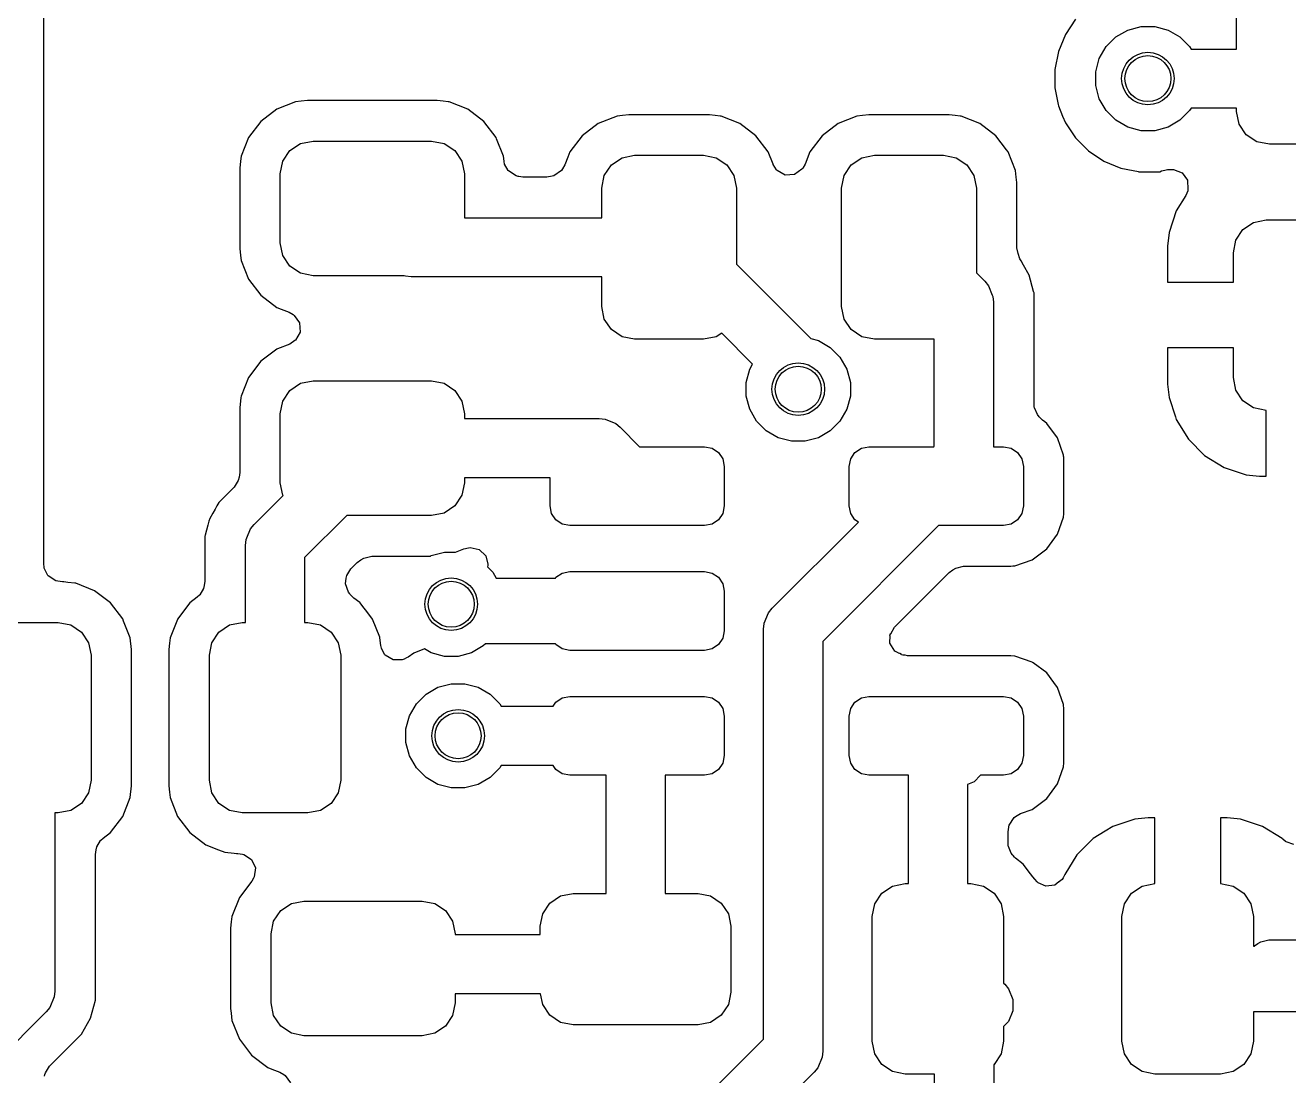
# Model space of a CAD drawing. Header units: inches. Extents: x 0.23 to 2.97, y 0.23 to 1.77.
# Drawn here: x 0.7425 to 1.1209, y 1.1045 to 1.4193 of the extents above; entities that cross this region are included whole.
import ezdxf

# ---------------------------------------------------------------- set-up
doc = ezdxf.new("R2010")
doc.units = ezdxf.units.IN
doc.header["$MEASUREMENT"] = 0
doc.layers.add('BLACK', color=250, linetype='CONTINUOUS')

msp = doc.modelspace()

# ---------------------------------------------------------------- linework, layer by layer
at = {"layer": 'BLACK', "linetype": 'CONTINUOUS'}
for p, q in [((0.74803, 1.40604), (0.74803, 1.5503)), ((1.10531, 1.41216), (1.10531, 1.42889)), ((1.05707, 1.42108), (1.05402, 1.41651)), ((1.05402, 1.41651), (1.05192, 1.41143)), ((1.05402, 1.41651), (1.05402, 1.41651)), ((1.05402, 1.41651), (1.05402, 1.41651)), ((1.06625, 1.41288), (1.06915, 1.41579)), ((1.06915, 1.41579), (1.07271, 1.41785)), ((1.07271, 1.41785), (1.07668, 1.41891)), ((1.07668, 1.41891), (1.0808, 1.41891)), ((1.0808, 1.41891), (1.08477, 1.41785)), ((1.08477, 1.41785), (1.08833, 1.41579)), ((1.08833, 1.41579), (1.09123, 1.41288)), ((1.06419, 1.40932), (1.06625, 1.41288)), ((1.09123, 1.41288), (1.09165, 1.41216)), ((1.09165, 1.41216), (1.10531, 1.41216)), ((1.05192, 1.41143), (1.05085, 1.40604)), ((1.05192, 1.41143), (1.05192, 1.41143)), ((1.06313, 1.40535), (1.06419, 1.40932)), ((0.74803, 1.25791), (0.74803, 1.40604)), ((1.05085, 1.40604), (1.05085, 1.40055)), ((1.06313, 1.40124), (1.06313, 1.40535)), ((1.05085, 1.40055), (1.05184, 1.39555)), ((1.06419, 1.39727), (1.06313, 1.40124)), ((0.82512, 1.39651), (0.82348, 1.39632)), ((0.82702, 1.39674), (0.82512, 1.39651)), ((0.86589, 1.39674), (0.82702, 1.39674)), ((0.82702, 1.39674), (0.82702, 1.39674)), ((0.86766, 1.39653), (0.86589, 1.39674)), ((0.86589, 1.39674), (0.86589, 1.39674)), ((0.86914, 1.39635), (0.86766, 1.39653)), ((0.86926, 1.39635), (0.86914, 1.39635)), ((0.86943, 1.39632), (0.86926, 1.39635)), ((1.06625, 1.39371), (1.06419, 1.39727)), ((0.81786, 1.3941), (0.81305, 1.39045)), ((0.82348, 1.39632), (0.81786, 1.3941)), ((0.81786, 1.3941), (0.81786, 1.3941)), ((0.87505, 1.3941), (0.86943, 1.39632)), ((0.86943, 1.39632), (0.86943, 1.39632)), ((0.87987, 1.39045), (0.87505, 1.3941)), ((0.87505, 1.3941), (0.87505, 1.3941)), ((0.87505, 1.3941), (0.87505, 1.3941)), ((1.05184, 1.39555), (1.05192, 1.39516)), ((1.05192, 1.39516), (1.05192, 1.39516)), ((1.05192, 1.39516), (1.0532, 1.39207)), ((1.06915, 1.3908), (1.06625, 1.39371)), ((1.09123, 1.39371), (1.08833, 1.3908)), ((1.09165, 1.39444), (1.09123, 1.39371)), ((1.10531, 1.39444), (1.09165, 1.39444)), ((1.10531, 1.39345), (1.10531, 1.39444)), ((1.10606, 1.38969), (1.10531, 1.39345)), ((0.81305, 1.39045), (0.80939, 1.38563)), ((0.88352, 1.38563), (0.87987, 1.39045)), ((0.91412, 1.38982), (0.90931, 1.38617)), ((0.91974, 1.39204), (0.91412, 1.38982)), ((0.91412, 1.38982), (0.91412, 1.38982)), ((0.92138, 1.39223), (0.91974, 1.39204)), ((0.92328, 1.39246), (0.92138, 1.39223)), ((0.94739, 1.39246), (0.92328, 1.39246)), ((0.92328, 1.39246), (0.92328, 1.39246)), ((0.94916, 1.39225), (0.94739, 1.39246)), ((0.94739, 1.39246), (0.94739, 1.39246)), ((0.95063, 1.39207), (0.94916, 1.39225)), ((0.95075, 1.39206), (0.95063, 1.39207)), ((0.95092, 1.39204), (0.95075, 1.39206)), ((0.95655, 1.38982), (0.95092, 1.39204)), ((0.95092, 1.39204), (0.95092, 1.39204)), ((0.96136, 1.38617), (0.95655, 1.38982)), ((0.95655, 1.38982), (0.95655, 1.38982)), ((0.95655, 1.38982), (0.95655, 1.38982)), ((0.98597, 1.38982), (0.98116, 1.38617)), ((0.9916, 1.39204), (0.98597, 1.38982)), ((0.98597, 1.38982), (0.98597, 1.38982)), ((0.99323, 1.39223), (0.9916, 1.39204)), ((0.99513, 1.39246), (0.99323, 1.39223)), ((1.01924, 1.39246), (0.99513, 1.39246)), ((0.99513, 1.39246), (0.99513, 1.39246)), ((1.02101, 1.39225), (1.01924, 1.39246)), ((1.01924, 1.39246), (1.01924, 1.39246)), ((1.02248, 1.39207), (1.02101, 1.39225)), ((1.0226, 1.39206), (1.02248, 1.39207)), ((1.02277, 1.39204), (1.0226, 1.39206)), ((1.02278, 1.39204), (1.02277, 1.39204)), ((1.0284, 1.38982), (1.02278, 1.39204)), ((1.03321, 1.38617), (1.0284, 1.38982)), ((1.0284, 1.38982), (1.0284, 1.38982)), ((1.0532, 1.39207), (1.05402, 1.39008)), ((1.05402, 1.39008), (1.05402, 1.39008)), ((1.05402, 1.39008), (1.05402, 1.39008)), ((1.05402, 1.39008), (1.05707, 1.38552)), ((1.07271, 1.38875), (1.06915, 1.3908)), ((1.08833, 1.3908), (1.08477, 1.38875)), ((1.1082, 1.3865), (1.10606, 1.38969)), ((0.80939, 1.38563), (0.80718, 1.38001)), ((0.80939, 1.38563), (0.80939, 1.38563)), ((0.88368, 1.38522), (0.88352, 1.38563)), ((0.88352, 1.38563), (0.88352, 1.38563)), ((0.88574, 1.38001), (0.88368, 1.38522)), ((0.90931, 1.38617), (0.90565, 1.38135)), ((0.90931, 1.38617), (0.90931, 1.38617)), ((0.96502, 1.38135), (0.96136, 1.38617)), ((0.98116, 1.38617), (0.9775, 1.38135)), ((1.03641, 1.38195), (1.03321, 1.38617)), ((1.03321, 1.38617), (1.03321, 1.38617)), ((1.03321, 1.38617), (1.03321, 1.38617)), ((1.05707, 1.38552), (1.05707, 1.38552)), ((1.05707, 1.38552), (1.05707, 1.38552)), ((1.05707, 1.38552), (1.06096, 1.38163)), ((1.07668, 1.38768), (1.07271, 1.38875)), ((1.0808, 1.38768), (1.07668, 1.38768)), ((1.08477, 1.38875), (1.0808, 1.38768)), ((1.11139, 1.38436), (1.1082, 1.3865)), ((0.81965, 1.37852), (0.82178, 1.38171)), ((0.82178, 1.38171), (0.82497, 1.38385)), ((0.82497, 1.38385), (0.82874, 1.3846)), ((0.82874, 1.3846), (0.86417, 1.3846)), ((0.86417, 1.3846), (0.86794, 1.38385)), ((0.86794, 1.38385), (0.87113, 1.38171)), ((0.87113, 1.38171), (0.87327, 1.37852)), ((0.90565, 1.38135), (0.90501, 1.37971)), ((0.90565, 1.38135), (0.90565, 1.38135)), ((0.96646, 1.37769), (0.96502, 1.38135)), ((0.96502, 1.38135), (0.96502, 1.38135)), ((0.9775, 1.38135), (0.97606, 1.37769)), ((0.9775, 1.38135), (0.9775, 1.38135)), ((0.9775, 1.38135), (0.9775, 1.38135)), ((1.03687, 1.38135), (1.03641, 1.38195)), ((1.03641, 1.38195), (1.03641, 1.38195)), ((1.03908, 1.37573), (1.03687, 1.38135)), ((1.03687, 1.38135), (1.03687, 1.38135)), ((1.06096, 1.38163), (1.06096, 1.38163)), ((1.06096, 1.38163), (1.06096, 1.38163)), ((1.06096, 1.38163), (1.06553, 1.37858)), ((1.11516, 1.38361), (1.11139, 1.38436)), ((1.13583, 1.38361), (1.11516, 1.38361)), ((0.807, 1.37858), (0.80675, 1.37648)), ((0.80718, 1.38001), (0.807, 1.37858)), ((0.8189, 1.37475), (0.81965, 1.37852)), ((0.87327, 1.37852), (0.87402, 1.37475)), ((0.88591, 1.37858), (0.88574, 1.38001)), ((0.88593, 1.37843), (0.88591, 1.37858)), ((0.88591, 1.37858), (0.88591, 1.37858)), ((0.88607, 1.3777), (0.88593, 1.37843)), ((0.88608, 1.37766), (0.88607, 1.3777)), ((0.88709, 1.37579), (0.88608, 1.37766)), ((0.90414, 1.3775), (0.90345, 1.3763)), ((0.90501, 1.37971), (0.90414, 1.3775)), ((0.90501, 1.37971), (0.90501, 1.37971)), ((0.90501, 1.37971), (0.90501, 1.37971)), ((0.91591, 1.37424), (0.91804, 1.37743)), ((0.91804, 1.37743), (0.92123, 1.37957)), ((0.92123, 1.37957), (0.925, 1.38031)), ((0.925, 1.38031), (0.94567, 1.38031)), ((0.94567, 1.38031), (0.94944, 1.37957)), ((0.94944, 1.37957), (0.95263, 1.37743)), ((0.95263, 1.37743), (0.95476, 1.37424)), ((0.96653, 1.37752), (0.96646, 1.37769)), ((0.96755, 1.37592), (0.96653, 1.37752)), ((0.97606, 1.37769), (0.97537, 1.37648)), ((0.98776, 1.37424), (0.98989, 1.37743)), ((0.98989, 1.37743), (0.99308, 1.37957)), ((0.99308, 1.37957), (0.99685, 1.38031)), ((0.99685, 1.38031), (1.01752, 1.38031)), ((1.01752, 1.38031), (1.02129, 1.37957)), ((1.02129, 1.37957), (1.02448, 1.37743)), ((1.02448, 1.37743), (1.02661, 1.37424)), ((1.06553, 1.37858), (1.06553, 1.37858)), ((1.06553, 1.37858), (1.06553, 1.37858)), ((1.06553, 1.37858), (1.0706, 1.37648)), ((0.80675, 1.37648), (0.80675, 1.35236)), ((0.8189, 1.35408), (0.8189, 1.37475)), ((0.87402, 1.37475), (0.87402, 1.36161)), ((0.88724, 1.37562), (0.88709, 1.37579)), ((0.88955, 1.37413), (0.88724, 1.37562)), ((0.89014, 1.37396), (0.88955, 1.37413)), ((0.89022, 1.37395), (0.89014, 1.37396)), ((0.89026, 1.37393), (0.89022, 1.37395)), ((0.89035, 1.37393), (0.89026, 1.37393)), ((0.89152, 1.37376), (0.89035, 1.37393)), ((0.89874, 1.37376), (0.89152, 1.37376)), ((0.90036, 1.37404), (0.89874, 1.37376)), ((0.90084, 1.3742), (0.90036, 1.37404)), ((0.90307, 1.37581), (0.90084, 1.3742)), ((0.90345, 1.3763), (0.90307, 1.37581)), ((0.91516, 1.37047), (0.91591, 1.37424)), ((0.95476, 1.37424), (0.95551, 1.37047)), ((0.96773, 1.37574), (0.96755, 1.37592)), ((0.97012, 1.37438), (0.96773, 1.37574)), ((0.97286, 1.37452), (0.97012, 1.37438)), ((0.9751, 1.37613), (0.97286, 1.37452)), ((0.97537, 1.37648), (0.9751, 1.37613)), ((0.98701, 1.37047), (0.98776, 1.37424)), ((1.02661, 1.37424), (1.02736, 1.37047)), ((1.03932, 1.37376), (1.03908, 1.37573)), ((1.03908, 1.37573), (1.03908, 1.37573)), ((1.03951, 1.37219), (1.03932, 1.37376)), ((1.0706, 1.37648), (1.07436, 1.37573)), ((1.07436, 1.37573), (1.07588, 1.37543)), ((1.07588, 1.37543), (1.07596, 1.37541)), ((1.07596, 1.37541), (1.07599, 1.3754)), ((1.07599, 1.3754), (1.08149, 1.3754)), ((1.08149, 1.3754), (1.08236, 1.3754)), ((1.08236, 1.3754), (1.08285, 1.37567)), ((1.08285, 1.37567), (1.08294, 1.37569)), ((1.08294, 1.37569), (1.08423, 1.37595)), ((1.08423, 1.37595), (1.08459, 1.37602)), ((1.08459, 1.37602), (1.08597, 1.37609)), ((1.08597, 1.37609), (1.08642, 1.37605)), ((1.08642, 1.37605), (1.08898, 1.37505)), ((1.08898, 1.37505), (1.09059, 1.37282)), ((0.91516, 1.36161), (0.91516, 1.37047)), ((0.95551, 1.37047), (0.95551, 1.34767)), ((0.98701, 1.33504), (0.98701, 1.37047)), ((1.02736, 1.37047), (1.02736, 1.34511)), ((1.03951, 1.35262), (1.03951, 1.37219)), ((1.09059, 1.37282), (1.09073, 1.37007)), ((1.09073, 1.37007), (1.09065, 1.36971)), ((1.09005, 1.36827), (1.08723, 1.3637)), ((1.09065, 1.36971), (1.09005, 1.36827)), ((1.08723, 1.3637), (1.08506, 1.35714)), ((1.08723, 1.3637), (1.08723, 1.3637)), ((1.08723, 1.3637), (1.08723, 1.3637)), ((0.87402, 1.36161), (0.91516, 1.36161)), ((1.10721, 1.35809), (1.11041, 1.36023)), ((1.11041, 1.36023), (1.11417, 1.36097)), ((1.11417, 1.36097), (1.13386, 1.36097)), ((1.08506, 1.35714), (1.08465, 1.3531)), ((1.08506, 1.35714), (1.08506, 1.35714)), ((1.10433, 1.35113), (1.10508, 1.3549)), ((1.10508, 1.3549), (1.10721, 1.35809)), ((0.80675, 1.35236), (0.807, 1.3503)), ((0.81965, 1.35032), (0.8189, 1.35408)), ((1.03984, 1.35086), (1.03951, 1.35262)), ((1.08465, 1.3531), (1.08465, 1.3531)), ((1.08465, 1.3531), (1.08465, 1.34227)), ((1.10433, 1.34227), (1.10433, 1.35113)), ((0.807, 1.3503), (0.80718, 1.34883)), ((0.80718, 1.34883), (0.80939, 1.34321)), ((0.82178, 1.34712), (0.81965, 1.35032)), ((0.95551, 1.34767), (0.97779, 1.32539)), ((1.04042, 1.34934), (1.03984, 1.35086)), ((1.04075, 1.34866), (1.04042, 1.34934)), ((1.04145, 1.34745), (1.04075, 1.34866)), ((1.04149, 1.34738), (1.04145, 1.34745)), ((1.04319, 1.34443), (1.04149, 1.34738)), ((0.82497, 1.34499), (0.82178, 1.34712)), ((0.82874, 1.34424), (0.82497, 1.34499)), ((0.85597, 1.34424), (0.82874, 1.34424)), ((0.85639, 1.34407), (0.85597, 1.34424)), ((0.85812, 1.3439), (0.85639, 1.34407)), ((0.85639, 1.34407), (0.85639, 1.34407)), ((0.91516, 1.3439), (0.85812, 1.3439)), ((0.91516, 1.33504), (0.91516, 1.3439)), ((1.02736, 1.34511), (1.02989, 1.34258)), ((1.04451, 1.3395), (1.04319, 1.34443)), ((0.80939, 1.34321), (0.80939, 1.34321)), ((0.80939, 1.34321), (0.81305, 1.33839)), ((1.02989, 1.34258), (1.03099, 1.34124)), ((1.03099, 1.34124), (1.03214, 1.33846)), ((1.08465, 1.34227), (1.10433, 1.34227)), ((0.81305, 1.33839), (0.81786, 1.33474)), ((1.03214, 1.33846), (1.03231, 1.33805)), ((1.03231, 1.33805), (1.03248, 1.33632)), ((1.03248, 1.33632), (1.03248, 1.29301)), ((1.04458, 1.33924), (1.04451, 1.3395)), ((1.04463, 1.33908), (1.04458, 1.33924)), ((1.04463, 1.33307), (1.04463, 1.33908)), ((0.81786, 1.33474), (0.81786, 1.33474)), ((0.81786, 1.33474), (0.81786, 1.33474)), ((0.81786, 1.33474), (0.81912, 1.33424)), ((0.81912, 1.33424), (0.82153, 1.33329)), ((0.82153, 1.33329), (0.82273, 1.3326)), ((0.82273, 1.3326), (0.82309, 1.33233)), ((0.82309, 1.33233), (0.82469, 1.3301)), ((0.91591, 1.33127), (0.91516, 1.33504)), ((0.98776, 1.33127), (0.98701, 1.33504)), ((1.04463, 1.31176), (1.04463, 1.33307)), ((1.04463, 1.33307), (1.04463, 1.33307)), ((0.82469, 1.3301), (0.82484, 1.32735)), ((0.91804, 1.32808), (0.91591, 1.33127)), ((0.98989, 1.32808), (0.98776, 1.33127)), ((0.82329, 1.32479), (0.8217, 1.32376)), ((0.82347, 1.32496), (0.82329, 1.32479)), ((0.82484, 1.32735), (0.82347, 1.32496)), ((0.82347, 1.32496), (0.82347, 1.32496)), ((0.92123, 1.32595), (0.91804, 1.32808)), ((0.925, 1.3252), (0.92123, 1.32595)), ((0.94567, 1.3252), (0.925, 1.3252)), ((0.94944, 1.32595), (0.94567, 1.3252)), ((0.95108, 1.32704), (0.94944, 1.32595)), ((0.96034, 1.31778), (0.95108, 1.32704)), ((0.97779, 1.32539), (0.98004, 1.32479)), ((0.98004, 1.32479), (0.9836, 1.32273)), ((0.99308, 1.32595), (0.98989, 1.32808)), ((0.99685, 1.3252), (0.99308, 1.32595)), ((1.01476, 1.3252), (0.99685, 1.3252)), ((1.01476, 1.29314), (1.01476, 1.3252)), ((0.81786, 1.32225), (0.81305, 1.3186)), ((0.81806, 1.32233), (0.81786, 1.32225)), ((0.81786, 1.32225), (0.81786, 1.32225)), ((0.81786, 1.32225), (0.81786, 1.32225)), ((0.81786, 1.32225), (0.81786, 1.32225)), ((0.8217, 1.32376), (0.81806, 1.32233)), ((0.9836, 1.32273), (0.98651, 1.31982)), ((1.10433, 1.32259), (1.08465, 1.32259)), ((1.08465, 1.32259), (1.08465, 1.31176)), ((1.10433, 1.31373), (1.10433, 1.32259)), ((0.81305, 1.3186), (0.80939, 1.31378)), ((0.95947, 1.31626), (0.96034, 1.31778)), ((0.98651, 1.31982), (0.98857, 1.31626)), ((0.80939, 1.31378), (0.80718, 1.30816)), ((0.80939, 1.31378), (0.80939, 1.31378)), ((0.9584, 1.31229), (0.95947, 1.31626)), ((0.98857, 1.31626), (0.98963, 1.31229)), ((1.10508, 1.30996), (1.10433, 1.31373)), ((0.81965, 1.30667), (0.82178, 1.30986)), ((0.82178, 1.30986), (0.82497, 1.312)), ((0.82497, 1.312), (0.82874, 1.31275)), ((0.82874, 1.31275), (0.86417, 1.31275)), ((0.86417, 1.31275), (0.86794, 1.312)), ((0.86794, 1.312), (0.87113, 1.30986)), ((0.87113, 1.30986), (0.87327, 1.30667)), ((0.9584, 1.30818), (0.9584, 1.31229)), ((0.98963, 1.31229), (0.98963, 1.30818)), ((1.04463, 1.30574), (1.04463, 1.31176)), ((1.08465, 1.31176), (1.08506, 1.30772)), ((1.10721, 1.30677), (1.10508, 1.30996)), ((0.80712, 1.30772), (0.80675, 1.30463)), ((0.80718, 1.30816), (0.80712, 1.30772)), ((0.8189, 1.3029), (0.81965, 1.30667)), ((0.87327, 1.30667), (0.87402, 1.3029)), ((0.95947, 1.30421), (0.9584, 1.30818)), ((0.98963, 1.30818), (0.98857, 1.30421)), ((1.04471, 1.30486), (1.04463, 1.30574)), ((1.08506, 1.30772), (1.08506, 1.30772)), ((1.08506, 1.30772), (1.08698, 1.30193)), ((1.11041, 1.30464), (1.10721, 1.30677)), ((0.80675, 1.30463), (0.80675, 1.30462)), ((0.80675, 1.30462), (0.80675, 1.28529)), ((0.8189, 1.28223), (0.8189, 1.3029)), ((0.87402, 1.3029), (0.87402, 1.30143)), ((0.96152, 1.30065), (0.95947, 1.30421)), ((0.98857, 1.30421), (0.98651, 1.30065)), ((1.04474, 1.3047), (1.04471, 1.30486)), ((1.04565, 1.30263), (1.04474, 1.3047)), ((1.04618, 1.30193), (1.04565, 1.30263)), ((1.04717, 1.30095), (1.04618, 1.30193)), ((1.08698, 1.30193), (1.08723, 1.30117)), ((1.11417, 1.30389), (1.11041, 1.30464)), ((1.11417, 1.2842), (1.11417, 1.30389)), ((0.87402, 1.30143), (0.91442, 1.30143)), ((0.91442, 1.30143), (0.91615, 1.30126)), ((0.91615, 1.30126), (0.91615, 1.30126)), ((0.91615, 1.30126), (0.91934, 1.29993)), ((0.91934, 1.29993), (0.92068, 1.29883)), ((0.92068, 1.29883), (0.9265, 1.29301)), ((0.96443, 1.29774), (0.96152, 1.30065)), ((0.98651, 1.30065), (0.9836, 1.29774)), ((1.04783, 1.30047), (1.04717, 1.30095)), ((1.04844, 1.30001), (1.04783, 1.30047)), ((1.05167, 1.29564), (1.04844, 1.30001)), ((1.04844, 1.30001), (1.04844, 1.30001)), ((1.08723, 1.30117), (1.08723, 1.30117)), ((1.08723, 1.30117), (1.09085, 1.29529)), ((0.96799, 1.29569), (0.96443, 1.29774)), ((0.97196, 1.29462), (0.96799, 1.29569)), ((0.97607, 1.29462), (0.97196, 1.29462)), ((0.98004, 1.29569), (0.97607, 1.29462)), ((0.9836, 1.29774), (0.98004, 1.29569)), ((1.05347, 1.2905), (1.05167, 1.29564)), ((1.09085, 1.29529), (1.09573, 1.29041)), ((0.9265, 1.29301), (0.94596, 1.29301)), ((0.94596, 1.29301), (0.94822, 1.29256)), ((0.94822, 1.29256), (0.95014, 1.29128)), ((0.95014, 1.29128), (0.95142, 1.28937)), ((0.98972, 1.28937), (0.991, 1.29128)), ((0.991, 1.29128), (0.99292, 1.29256)), ((0.99292, 1.29256), (0.99518, 1.29301)), ((0.99518, 1.29301), (1.01464, 1.29301)), ((1.01464, 1.29301), (1.01476, 1.29314)), ((1.03248, 1.29301), (1.03553, 1.29301)), ((1.03553, 1.29301), (1.03779, 1.29256)), ((1.03779, 1.29256), (1.03971, 1.29128)), ((1.03971, 1.29128), (1.04099, 1.28937)), ((1.05349, 1.29022), (1.05347, 1.2905)), ((1.09573, 1.29041), (1.10161, 1.28679)), ((0.95142, 1.28937), (0.95187, 1.28711)), ((0.95187, 1.28711), (0.95187, 1.2753)), ((0.98927, 1.28711), (0.98972, 1.28937)), ((0.98927, 1.2753), (0.98927, 1.28711)), ((1.04099, 1.28937), (1.04144, 1.28711)), ((1.04144, 1.28711), (1.04144, 1.2753)), ((1.05353, 1.28989), (1.05349, 1.29022)), ((1.05358, 1.28928), (1.05353, 1.28989)), ((1.05353, 1.28989), (1.05353, 1.28989)), ((1.05358, 1.27312), (1.05358, 1.28928)), ((1.10161, 1.28679), (1.10161, 1.28679)), ((1.10161, 1.28679), (1.10816, 1.28462)), ((0.80626, 1.28292), (0.80503, 1.28085)), ((0.80655, 1.28392), (0.80626, 1.28292)), ((0.80675, 1.28529), (0.80655, 1.28392)), ((0.8997, 1.28371), (0.87402, 1.28371)), ((0.87402, 1.28371), (0.87402, 1.28223)), ((0.8997, 1.2753), (0.8997, 1.28371)), ((1.10816, 1.28462), (1.10816, 1.28462)), ((1.10816, 1.28462), (1.10816, 1.28462)), ((1.10816, 1.28462), (1.10816, 1.28462)), ((1.10816, 1.28462), (1.11221, 1.2842)), ((1.11221, 1.2842), (1.11417, 1.2842)), ((1.11417, 1.2842), (1.11417, 1.2842)), ((0.80426, 1.28007), (0.80052, 1.27633)), ((0.80503, 1.28085), (0.80426, 1.28007)), ((0.80426, 1.28007), (0.80426, 1.28007)), ((0.81965, 1.27847), (0.8189, 1.28223)), ((0.87402, 1.28223), (0.87327, 1.27847)), ((0.79993, 1.27533), (0.79944, 1.27447)), ((0.80052, 1.27633), (0.79993, 1.27533)), ((0.80052, 1.27633), (0.80052, 1.27633)), ((0.81106, 1.2697), (0.81972, 1.27836)), ((0.81972, 1.27836), (0.81965, 1.27847)), ((0.87113, 1.27527), (0.86794, 1.27314)), ((0.87327, 1.27847), (0.87113, 1.27527)), ((0.90015, 1.27304), (0.8997, 1.2753)), ((0.95187, 1.2753), (0.95142, 1.27304)), ((0.98972, 1.27304), (0.98927, 1.2753)), ((1.04144, 1.2753), (1.04099, 1.27304)), ((0.79775, 1.27154), (0.79752, 1.27069)), ((0.79866, 1.27312), (0.79775, 1.27154)), ((0.79935, 1.27431), (0.79866, 1.27312)), ((0.79866, 1.27312), (0.79866, 1.27312)), ((0.79944, 1.27447), (0.79935, 1.27431)), ((0.83881, 1.27239), (0.82618, 1.25977)), ((0.86417, 1.27239), (0.83881, 1.27239)), ((0.86794, 1.27314), (0.86417, 1.27239)), ((0.90143, 1.27112), (0.90015, 1.27304)), ((0.95142, 1.27304), (0.95014, 1.27112)), ((0.991, 1.27112), (0.98972, 1.27304)), ((1.04099, 1.27304), (1.03971, 1.27112)), ((1.05167, 1.26677), (1.05347, 1.2719)), ((1.05347, 1.2719), (1.05356, 1.27285)), ((1.05356, 1.27285), (1.05358, 1.27312)), ((0.7972, 1.26949), (0.79641, 1.26654)), ((0.79752, 1.27069), (0.7972, 1.26949)), ((0.80887, 1.26572), (0.80996, 1.26836)), ((0.80996, 1.26836), (0.81106, 1.2697)), ((0.90335, 1.26984), (0.90143, 1.27112)), ((0.90561, 1.26939), (0.90335, 1.26984)), ((0.94596, 1.26939), (0.90561, 1.26939)), ((0.94822, 1.26984), (0.94596, 1.26939)), ((0.95014, 1.27112), (0.94822, 1.26984)), ((0.96624, 1.24461), (0.99205, 1.27042)), ((1.01607, 1.26939), (0.98136, 1.23468)), ((0.99205, 1.27042), (0.991, 1.27112)), ((1.03553, 1.26939), (1.01607, 1.26939)), ((1.03779, 1.26984), (1.03553, 1.26939)), ((1.03971, 1.27112), (1.03779, 1.26984)), ((0.79637, 1.26637), (0.79632, 1.2662)), ((0.79632, 1.2662), (0.79632, 1.26018)), ((0.79641, 1.26654), (0.79637, 1.26637)), ((0.80846, 1.26344), (0.80863, 1.26516)), ((0.80863, 1.26516), (0.80887, 1.26572)), ((1.04844, 1.26239), (1.05167, 1.26677)), ((0.79632, 1.26018), (0.79632, 1.26018)), ((0.79632, 1.26018), (0.79632, 1.25277)), ((0.80846, 1.24035), (0.80846, 1.26344)), ((0.84393, 1.25965), (0.84627, 1.26025)), ((0.84627, 1.26025), (0.84835, 1.26025)), ((0.84835, 1.26025), (0.84867, 1.26024)), ((0.84867, 1.26024), (0.84893, 1.26022)), ((0.84893, 1.26022), (0.84912, 1.2602)), ((0.84912, 1.2602), (0.85473, 1.2602)), ((0.85473, 1.2602), (0.85495, 1.2602)), ((0.85495, 1.2602), (0.85516, 1.26023)), ((0.85516, 1.26023), (0.85527, 1.26024)), ((0.85527, 1.26024), (0.85559, 1.26025)), ((0.85559, 1.26025), (0.86384, 1.26025)), ((0.86384, 1.26025), (0.86405, 1.26037)), ((0.86405, 1.26037), (0.86802, 1.26143)), ((0.86802, 1.26143), (0.87135, 1.26143)), ((0.87135, 1.26143), (0.87389, 1.26243)), ((0.87389, 1.26243), (0.87524, 1.26275)), ((0.87524, 1.26275), (0.87527, 1.26275)), ((0.87527, 1.26275), (0.87572, 1.26279)), ((0.87572, 1.26279), (0.87842, 1.26226)), ((0.87842, 1.26226), (0.8804, 1.26035)), ((0.8804, 1.26035), (0.88104, 1.25781)), ((1.04406, 1.25916), (1.04844, 1.26239)), ((0.74814, 1.25687), (0.74803, 1.25791)), ((0.74821, 1.25657), (0.74814, 1.25687)), ((0.74929, 1.25441), (0.74821, 1.25657)), ((0.82618, 1.25977), (0.82618, 1.24035)), ((0.83882, 1.25438), (0.84005, 1.25646)), ((0.84005, 1.25646), (0.84191, 1.25832)), ((0.84191, 1.25832), (0.84302, 1.25915)), ((0.84302, 1.25915), (0.84393, 1.25965)), ((0.88103, 1.25741), (0.88097, 1.25701)), ((0.88097, 1.25701), (0.88257, 1.2554)), ((0.88104, 1.25781), (0.88103, 1.25741)), ((1.02029, 1.25615), (1.0212, 1.25665)), ((1.0212, 1.25665), (1.02354, 1.25724)), ((1.02354, 1.25724), (1.03771, 1.25724)), ((1.03771, 1.25724), (1.03825, 1.25729)), ((1.03771, 1.25724), (1.03771, 1.25724)), ((1.03825, 1.25729), (1.03834, 1.2573)), ((1.03825, 1.25729), (1.03825, 1.25729)), ((1.03825, 1.25729), (1.03825, 1.25729)), ((1.03834, 1.2573), (1.03893, 1.25736)), ((1.03893, 1.25736), (1.04406, 1.25916)), ((0.74934, 1.25436), (0.74929, 1.25441)), ((0.75165, 1.25287), (0.74934, 1.25436)), ((0.75224, 1.2527), (0.75165, 1.25287)), ((0.75362, 1.2525), (0.75224, 1.2527)), ((0.79632, 1.25277), (0.79612, 1.25139)), ((0.83842, 1.25197), (0.83861, 1.25367)), ((0.83861, 1.25367), (0.83882, 1.25438)), ((0.88257, 1.2554), (0.88359, 1.25364)), ((0.88359, 1.25364), (0.90127, 1.25364)), ((0.90127, 1.25364), (0.90143, 1.25388)), ((0.90143, 1.25388), (0.90335, 1.25516)), ((0.90335, 1.25516), (0.90561, 1.25561)), ((0.90561, 1.25561), (0.94596, 1.25561)), ((0.94596, 1.25561), (0.94822, 1.25516)), ((0.94822, 1.25516), (0.95014, 1.25388)), ((0.95014, 1.25388), (0.95142, 1.25196)), ((1.00461, 1.24075), (1.01918, 1.25532)), ((1.01918, 1.25532), (1.02029, 1.25615)), ((0.75408, 1.2525), (0.75362, 1.2525)), ((0.75525, 1.25236), (0.75408, 1.2525)), ((0.75408, 1.2525), (0.75408, 1.2525)), ((0.75733, 1.25211), (0.75525, 1.25236)), ((0.75745, 1.2521), (0.75733, 1.25211)), ((0.75762, 1.25208), (0.75745, 1.2521)), ((0.76324, 1.24986), (0.75762, 1.25208)), ((0.75762, 1.25208), (0.75762, 1.25208)), ((0.76806, 1.24621), (0.76324, 1.24986)), ((0.76324, 1.24986), (0.76324, 1.24986)), ((0.76324, 1.24986), (0.76324, 1.24986)), ((0.79587, 1.25053), (0.79477, 1.24859)), ((0.79612, 1.25139), (0.79587, 1.25053)), ((0.83936, 1.24939), (0.83842, 1.25197)), ((0.83969, 1.24895), (0.83936, 1.24939)), ((0.83984, 1.24874), (0.83969, 1.24895)), ((0.84082, 1.24775), (0.83984, 1.24874)), ((0.95142, 1.25196), (0.95187, 1.2497)), ((0.95187, 1.2497), (0.95187, 1.23789)), ((0.77171, 1.24139), (0.76806, 1.24621)), ((0.79179, 1.24621), (0.78811, 1.24135)), ((0.79404, 1.24792), (0.79179, 1.24621)), ((0.79179, 1.24621), (0.79179, 1.24621)), ((0.79468, 1.24849), (0.79404, 1.24792)), ((0.79477, 1.24859), (0.79468, 1.24849)), ((0.84096, 1.24765), (0.84082, 1.24775)), ((0.84274, 1.2463), (0.84096, 1.24765)), ((0.84285, 1.24622), (0.84274, 1.2463)), ((0.84286, 1.24621), (0.84285, 1.24622)), ((0.84286, 1.2462), (0.84286, 1.24621)), ((0.84394, 1.24478), (0.84286, 1.2462)), ((0.77196, 1.24075), (0.77171, 1.24139)), ((0.77171, 1.24139), (0.77171, 1.24139)), ((0.78809, 1.24127), (0.78592, 1.23577)), ((0.78811, 1.24135), (0.78809, 1.24127)), ((0.84451, 1.24403), (0.84394, 1.24478)), ((0.84652, 1.24138), (0.84451, 1.24403)), ((0.84451, 1.24403), (0.84451, 1.24403)), ((0.84653, 1.24136), (0.84652, 1.24138)), ((0.84653, 1.24135), (0.84653, 1.24136)), ((0.84654, 1.24131), (0.84653, 1.24135)), ((0.84866, 1.23593), (0.84654, 1.24131)), ((0.96383, 1.24013), (0.96513, 1.24327)), ((0.96513, 1.24327), (0.96624, 1.24461)), ((0.73268, 1.24035), (0.75236, 1.24035)), ((0.75236, 1.24035), (0.75613, 1.23961)), ((0.75613, 1.23961), (0.75932, 1.23747)), ((0.75932, 1.23747), (0.76146, 1.23428)), ((0.77393, 1.23577), (0.77196, 1.24075)), ((0.79839, 1.23428), (0.80052, 1.23747)), ((0.80052, 1.23747), (0.80371, 1.23961)), ((0.80371, 1.23961), (0.80748, 1.24035)), ((0.80748, 1.24035), (0.80846, 1.24035)), ((0.82618, 1.24035), (0.82717, 1.24035)), ((0.82717, 1.24035), (0.83093, 1.23961)), ((0.83093, 1.23961), (0.83413, 1.23747)), ((0.83413, 1.23747), (0.83626, 1.23428)), ((0.95187, 1.23789), (0.95142, 1.23563)), ((0.96364, 1.23835), (0.96381, 1.24007)), ((0.96364, 1.11554), (0.96364, 1.23835)), ((0.96381, 1.24007), (0.96383, 1.24013)), ((1.00171, 1.23694), (1.0028, 1.23895)), ((1.0028, 1.23895), (1.00461, 1.24075)), ((0.76146, 1.23428), (0.7622, 1.23051)), ((0.77435, 1.23223), (0.77393, 1.23577)), ((0.78572, 1.23413), (0.78549, 1.23223)), ((0.78592, 1.23577), (0.78572, 1.23413)), ((0.78592, 1.23577), (0.78592, 1.23577)), ((0.79764, 1.23051), (0.79839, 1.23428)), ((0.83626, 1.23428), (0.83701, 1.23051)), ((0.84873, 1.23577), (0.84866, 1.23593)), ((0.84901, 1.23344), (0.84873, 1.23577)), ((0.8803, 1.23396), (0.87967, 1.23332)), ((0.90127, 1.23396), (0.8803, 1.23396)), ((0.90143, 1.23372), (0.90127, 1.23396)), ((0.90335, 1.23244), (0.90143, 1.23372)), ((0.95014, 1.23372), (0.94822, 1.23244)), ((0.95142, 1.23563), (0.95014, 1.23372)), ((0.98136, 1.23468), (0.98136, 1.11187)), ((1.00147, 1.23647), (1.00149, 1.23653)), ((1.00157, 1.23645), (1.00147, 1.23647)), ((1.00149, 1.23653), (1.00158, 1.23671)), ((1.00149, 1.23416), (1.00157, 1.23645)), ((1.0029, 1.2318), (1.00149, 1.23416)), ((1.00158, 1.23671), (1.00159, 1.23691)), ((1.00159, 1.23691), (1.00161, 1.23697)), ((1.00159, 1.23691), (1.00159, 1.23691)), ((1.00161, 1.23697), (1.00171, 1.23694)), ((0.7622, 1.23051), (0.7622, 1.19311)), ((0.77435, 1.19139), (0.77435, 1.23223)), ((0.78549, 1.23223), (0.78549, 1.19139)), ((0.79764, 1.19311), (0.79764, 1.23051)), ((0.83701, 1.23051), (0.83701, 1.19311)), ((0.84917, 1.23266), (0.84901, 1.23344)), ((0.84919, 1.23259), (0.84917, 1.23266)), ((0.85024, 1.23069), (0.84919, 1.23259)), ((0.85033, 1.2306), (0.85024, 1.23069)), ((0.85033, 1.23059), (0.85033, 1.2306)), ((0.85267, 1.22915), (0.85033, 1.23059)), ((0.85033, 1.23059), (0.85033, 1.23059)), ((0.8572, 1.22996), (0.85665, 1.22979)), ((0.85893, 1.23112), (0.8572, 1.22996)), ((0.86207, 1.23241), (0.85893, 1.23112)), ((0.85893, 1.23112), (0.85893, 1.23112)), ((0.85893, 1.23112), (0.85893, 1.23112)), ((0.86405, 1.23127), (0.86207, 1.23241)), ((0.86802, 1.2302), (0.86405, 1.23127)), ((0.87213, 1.2302), (0.86802, 1.2302)), ((0.87611, 1.23127), (0.87213, 1.2302)), ((0.87967, 1.23332), (0.87611, 1.23127)), ((0.90561, 1.23199), (0.90335, 1.23244)), ((0.94596, 1.23199), (0.90561, 1.23199)), ((0.94822, 1.23244), (0.94596, 1.23199)), ((1.00393, 1.23128), (1.0029, 1.2318)), ((1.00406, 1.23113), (1.00393, 1.23128)), ((1.00447, 1.23101), (1.00406, 1.23113)), ((1.00494, 1.23077), (1.00447, 1.23101)), ((1.00491, 1.23067), (1.00494, 1.23077)), ((1.00532, 1.23055), (1.00491, 1.23067)), ((1.00603, 1.23055), (1.00532, 1.23055)), ((1.0067, 1.23035), (1.00603, 1.23055)), ((1.03771, 1.23035), (1.0067, 1.23035)), ((1.03893, 1.23024), (1.03771, 1.23035)), ((1.03771, 1.23035), (1.03771, 1.23035)), ((1.03771, 1.23035), (1.03771, 1.23035)), ((1.04406, 1.22844), (1.03893, 1.23024)), ((0.85442, 1.22918), (0.85267, 1.22915)), ((0.85457, 1.22914), (0.85442, 1.22918)), ((0.85472, 1.22918), (0.85457, 1.22914)), ((0.85542, 1.2292), (0.85472, 1.22918)), ((0.85595, 1.22936), (0.85542, 1.2292)), ((0.85665, 1.22979), (0.85595, 1.22936)), ((1.04422, 1.22835), (1.04406, 1.22844)), ((1.04436, 1.22823), (1.04422, 1.22835)), ((1.04844, 1.22521), (1.04436, 1.22823)), ((1.05057, 1.22232), (1.04844, 1.22521)), ((1.05167, 1.22083), (1.05057, 1.22232)), ((0.85965, 1.21598), (0.86256, 1.21889)), ((0.86256, 1.21889), (0.86612, 1.22095)), ((0.86612, 1.22095), (0.87009, 1.22201)), ((0.87009, 1.22201), (0.8742, 1.22201)), ((0.8742, 1.22201), (0.87817, 1.22095)), ((0.87817, 1.22095), (0.88173, 1.21889)), ((0.88173, 1.21889), (0.88464, 1.21598)), ((1.05343, 1.21582), (1.05167, 1.22083)), ((0.8576, 1.21242), (0.85965, 1.21598)), ((0.88464, 1.21598), (0.88506, 1.21526)), ((0.88506, 1.21526), (0.90062, 1.21526)), ((0.90062, 1.21526), (0.90143, 1.21648)), ((0.90143, 1.21648), (0.90335, 1.21776)), ((0.90335, 1.21776), (0.90561, 1.21821)), ((0.90561, 1.21821), (0.94596, 1.21821)), ((0.94596, 1.21821), (0.94822, 1.21776)), ((0.94822, 1.21776), (0.95014, 1.21648)), ((0.95014, 1.21648), (0.95142, 1.21456)), ((0.98972, 1.21456), (0.991, 1.21648)), ((0.991, 1.21648), (0.99292, 1.21776)), ((0.99292, 1.21776), (0.99518, 1.21821)), ((0.99518, 1.21821), (1.03553, 1.21821)), ((1.03553, 1.21821), (1.03779, 1.21776)), ((1.03779, 1.21776), (1.03971, 1.21648)), ((1.03971, 1.21648), (1.04099, 1.21456)), ((1.05347, 1.2157), (1.05343, 1.21582)), ((1.05348, 1.21561), (1.05347, 1.2157)), ((1.05349, 1.21547), (1.05348, 1.21561)), ((1.05357, 1.21463), (1.05349, 1.21547)), ((0.85653, 1.20845), (0.8576, 1.21242)), ((0.95142, 1.21456), (0.95187, 1.2123)), ((0.95187, 1.2123), (0.95187, 1.20049)), ((0.98927, 1.2123), (0.98972, 1.21456)), ((0.98927, 1.20049), (0.98927, 1.2123)), ((1.04099, 1.21456), (1.04144, 1.2123)), ((1.04144, 1.2123), (1.04144, 1.20049)), ((1.05358, 1.21448), (1.05357, 1.21463)), ((1.05358, 1.19832), (1.05358, 1.21448)), ((0.85653, 1.20434), (0.85653, 1.20845)), ((0.8576, 1.20037), (0.85653, 1.20434)), ((0.85965, 1.19681), (0.8576, 1.20037)), ((0.95187, 1.20049), (0.95142, 1.19823)), ((0.98972, 1.19823), (0.98927, 1.20049)), ((1.04144, 1.20049), (1.04099, 1.19823)), ((0.86256, 1.1939), (0.85965, 1.19681)), ((0.88464, 1.19681), (0.88173, 1.1939)), ((0.88506, 1.19754), (0.88464, 1.19681)), ((0.90062, 1.19754), (0.88506, 1.19754)), ((0.90143, 1.19632), (0.90062, 1.19754)), ((0.90335, 1.19504), (0.90143, 1.19632)), ((0.95014, 1.19632), (0.94822, 1.19504)), ((0.95142, 1.19823), (0.95014, 1.19632)), ((0.991, 1.19632), (0.98972, 1.19823)), ((0.99292, 1.19504), (0.991, 1.19632)), ((1.03971, 1.19632), (1.03779, 1.19504)), ((1.04099, 1.19823), (1.03971, 1.19632)), ((1.05167, 1.19196), (1.05347, 1.1971)), ((1.05347, 1.1971), (1.05358, 1.19832)), ((0.7622, 1.19311), (0.76146, 1.18934)), ((0.79839, 1.18934), (0.79764, 1.19311)), ((0.83701, 1.19311), (0.83626, 1.18934)), ((0.86612, 1.19185), (0.86256, 1.1939)), ((0.88173, 1.1939), (0.87817, 1.19185)), ((0.90561, 1.19459), (0.90335, 1.19504)), ((0.91644, 1.19459), (0.90561, 1.19459)), ((0.91644, 1.15915), (0.91644, 1.19459)), ((0.94596, 1.19459), (0.93415, 1.19459)), ((0.93415, 1.19459), (0.93415, 1.15915)), ((0.94822, 1.19504), (0.94596, 1.19459)), ((0.99518, 1.19459), (0.99292, 1.19504)), ((1.00699, 1.19459), (0.99518, 1.19459)), ((1.00699, 1.16211), (1.00699, 1.19459)), ((1.02667, 1.19263), (1.0247, 1.19182)), ((1.02863, 1.19459), (1.02667, 1.19263)), ((1.03553, 1.19459), (1.02863, 1.19459)), ((1.03779, 1.19504), (1.03553, 1.19459)), ((0.76146, 1.18934), (0.75932, 1.18615)), ((0.77393, 1.18786), (0.77435, 1.19139)), ((0.78549, 1.19139), (0.78572, 1.18947)), ((0.78572, 1.18947), (0.78592, 1.18786)), ((0.80052, 1.18615), (0.79839, 1.18934)), ((0.83626, 1.18934), (0.83413, 1.18615)), ((0.87009, 1.19078), (0.86612, 1.19185)), ((0.8742, 1.19078), (0.87009, 1.19078)), ((0.87817, 1.19185), (0.8742, 1.19078)), ((1.0247, 1.19182), (1.0247, 1.16211)), ((1.04844, 1.18758), (1.05167, 1.19196)), ((0.75932, 1.18615), (0.75613, 1.18402)), ((0.77171, 1.18223), (0.77393, 1.18786)), ((0.78592, 1.18786), (0.78813, 1.18223)), ((0.80371, 1.18402), (0.80052, 1.18615)), ((0.83413, 1.18615), (0.83093, 1.18402)), ((1.04406, 1.18435), (1.04844, 1.18758)), ((0.75236, 1.18327), (0.75138, 1.18327)), ((0.75138, 1.18327), (0.75138, 1.12992)), ((0.75613, 1.18402), (0.75236, 1.18327)), ((0.76806, 1.17742), (0.77171, 1.18223)), ((0.78813, 1.18223), (0.78813, 1.18223)), ((0.78813, 1.18223), (0.79179, 1.17742)), ((0.80748, 1.18327), (0.80371, 1.18402)), ((0.82717, 1.18327), (0.80748, 1.18327)), ((0.83093, 1.18402), (0.82717, 1.18327)), ((1.03722, 1.17963), (1.03871, 1.18194)), ((1.03871, 1.18194), (1.03904, 1.18223)), ((1.03904, 1.18223), (1.04063, 1.18315)), ((1.04063, 1.18315), (1.04406, 1.18435)), ((1.0748, 1.18138), (1.06824, 1.17921)), ((1.07884, 1.18179), (1.0748, 1.18138)), ((1.0748, 1.18138), (1.0748, 1.18138)), ((1.08081, 1.18179), (1.07884, 1.18179)), ((1.07884, 1.18179), (1.07884, 1.18179)), ((1.07884, 1.18179), (1.07884, 1.18179)), ((1.08081, 1.16211), (1.08081, 1.18179)), ((1.10246, 1.18179), (1.10049, 1.18179)), ((1.10049, 1.18179), (1.10049, 1.16211)), ((1.1065, 1.18138), (1.10246, 1.18179)), ((1.10246, 1.18179), (1.10246, 1.18179)), ((1.11276, 1.17931), (1.1065, 1.18138)), ((1.1065, 1.18138), (1.1065, 1.18138)), ((0.7658, 1.1757), (0.76806, 1.17742)), ((0.79179, 1.17742), (0.7966, 1.17376)), ((1.03685, 1.17766), (1.03705, 1.17904)), ((1.03685, 1.17425), (1.03685, 1.17766)), ((1.03705, 1.17904), (1.03707, 1.17911)), ((1.03707, 1.17911), (1.03722, 1.17963)), ((1.06591, 1.17777), (1.06237, 1.17558)), ((1.06824, 1.17921), (1.06591, 1.17777)), ((1.06824, 1.17921), (1.06824, 1.17921)), ((1.06824, 1.17921), (1.06824, 1.17921)), ((1.06824, 1.17921), (1.06824, 1.17921)), ((1.11306, 1.17921), (1.11276, 1.17931)), ((1.11893, 1.17558), (1.11306, 1.17921)), ((1.11306, 1.17921), (1.11306, 1.17921)), ((0.76372, 1.17223), (0.76398, 1.17309)), ((0.76398, 1.17309), (0.76508, 1.17503)), ((0.76508, 1.17503), (0.76516, 1.17513)), ((0.76516, 1.17513), (0.7658, 1.1757)), ((0.7966, 1.17376), (0.7966, 1.17376)), ((0.7966, 1.17376), (0.80041, 1.17226)), ((1.03693, 1.1734), (1.03685, 1.17425)), ((1.03695, 1.17327), (1.03693, 1.1734)), ((1.03783, 1.17122), (1.03695, 1.17327)), ((1.06237, 1.17558), (1.05749, 1.1707)), ((1.11911, 1.1754), (1.11893, 1.17558)), ((1.11893, 1.17558), (1.11893, 1.17558)), ((1.11992, 1.17475), (1.11911, 1.1754)), ((1.12018, 1.17458), (1.11992, 1.17475)), ((1.12247, 1.17382), (1.12018, 1.17458)), ((0.76352, 1.17085), (0.76372, 1.17223)), ((0.76352, 1.12716), (0.76352, 1.17085)), ((0.80041, 1.17226), (0.80223, 1.17155)), ((0.80223, 1.17155), (0.80512, 1.1712)), ((0.80512, 1.1712), (0.80576, 1.17112)), ((0.80576, 1.17112), (0.80618, 1.17112)), ((0.80618, 1.17112), (0.80756, 1.17092)), ((0.80756, 1.17092), (0.80799, 1.1708)), ((0.80799, 1.1708), (0.8103, 1.16931)), ((0.8103, 1.16931), (0.81144, 1.16681)), ((1.03821, 1.1707), (1.03783, 1.17122)), ((1.03837, 1.17049), (1.03821, 1.1707)), ((1.0388, 1.17006), (1.03837, 1.17049)), ((1.03889, 1.1699), (1.0388, 1.17006)), ((1.0391, 1.16969), (1.03889, 1.1699)), ((1.04138, 1.16796), (1.0391, 1.16969)), ((1.05749, 1.1707), (1.05386, 1.16483)), ((1.05749, 1.1707), (1.05749, 1.1707)), ((0.81144, 1.16681), (0.81105, 1.16409)), ((1.04362, 1.16501), (1.04138, 1.16796)), ((1.04138, 1.16796), (1.04138, 1.16796)), ((1.04138, 1.16796), (1.04138, 1.16796)), ((0.81033, 1.1628), (0.80664, 1.15793)), ((0.81088, 1.16372), (0.81033, 1.1628)), ((0.81105, 1.16409), (0.81088, 1.16372)), ((0.81105, 1.16409), (0.81105, 1.16409)), ((1.00224, 1.16136), (1.006, 1.16211)), ((1.006, 1.16211), (1.00699, 1.16211)), ((1.0247, 1.16211), (1.02569, 1.16211)), ((1.02569, 1.16211), (1.02946, 1.16136)), ((1.04429, 1.16412), (1.04362, 1.16501)), ((1.04484, 1.16339), (1.04429, 1.16412)), ((1.04562, 1.16259), (1.04484, 1.16339)), ((1.04588, 1.16237), (1.04562, 1.16259)), ((1.04813, 1.16132), (1.04588, 1.16237)), ((1.05209, 1.16261), (1.05087, 1.16162)), ((1.05221, 1.16265), (1.05209, 1.16261)), ((1.05231, 1.16278), (1.05221, 1.16265)), ((1.05301, 1.16335), (1.05231, 1.16278)), ((1.05332, 1.1638), (1.05301, 1.16335)), ((1.05377, 1.16467), (1.05332, 1.1638)), ((1.05378, 1.16467), (1.05377, 1.16467)), ((1.05382, 1.16473), (1.05378, 1.16467)), ((1.05386, 1.16483), (1.05382, 1.16473)), ((1.05382, 1.16473), (1.05382, 1.16473)), ((1.07704, 1.16136), (1.08081, 1.16211)), ((1.10049, 1.16211), (1.10426, 1.16136)), ((0.80664, 1.15793), (0.80442, 1.1523)), ((0.80664, 1.15793), (0.80664, 1.15793)), ((0.80664, 1.15793), (0.80664, 1.15793)), ((0.89963, 1.15627), (0.90283, 1.1584)), ((0.90283, 1.1584), (0.90659, 1.15915)), ((0.90659, 1.15915), (0.91644, 1.15915)), ((0.93415, 1.15915), (0.944, 1.15915)), ((0.944, 1.15915), (0.94776, 1.1584)), ((0.94776, 1.1584), (0.95096, 1.15627)), ((0.99691, 1.15603), (0.99904, 1.15922)), ((0.99904, 1.15922), (1.00224, 1.16136)), ((1.02946, 1.16136), (1.03265, 1.15922)), ((1.03265, 1.15922), (1.03478, 1.15603)), ((1.05087, 1.16162), (1.04813, 1.16132)), ((1.07171, 1.15603), (1.07385, 1.15922)), ((1.07385, 1.15922), (1.07704, 1.16136)), ((1.10426, 1.16136), (1.10745, 1.15922)), ((1.10745, 1.15922), (1.10959, 1.15603)), ((0.81902, 1.15401), (0.82222, 1.15614)), ((0.82222, 1.15614), (0.82598, 1.15689)), ((0.82598, 1.15689), (0.86142, 1.15689)), ((0.86142, 1.15689), (0.86518, 1.15614)), ((0.86518, 1.15614), (0.86838, 1.15401)), ((0.8975, 1.15308), (0.89963, 1.15627)), ((0.95096, 1.15627), (0.95309, 1.15308)), ((0.99616, 1.15226), (0.99691, 1.15603)), ((1.03478, 1.15603), (1.03553, 1.15226)), ((1.07096, 1.15226), (1.07171, 1.15603)), ((1.10959, 1.15603), (1.11033, 1.15226)), ((0.80422, 1.15067), (0.804, 1.14877)), ((0.80442, 1.1523), (0.80422, 1.15067)), ((0.81614, 1.14705), (0.81689, 1.15081)), ((0.81689, 1.15081), (0.81902, 1.15401)), ((0.86838, 1.15401), (0.87051, 1.15081)), ((0.87051, 1.15081), (0.87126, 1.14705)), ((0.89675, 1.14931), (0.8975, 1.15308)), ((0.95309, 1.15308), (0.95384, 1.14931)), ((0.99616, 1.11486), (0.99616, 1.15226)), ((1.03553, 1.15226), (1.03553, 1.13231)), ((1.07096, 1.11486), (1.07096, 1.15226)), ((1.11033, 1.15226), (1.11033, 1.14341)), ((0.804, 1.14877), (0.804, 1.12466)), ((0.81614, 1.12638), (0.81614, 1.14705)), ((0.87126, 1.14705), (0.87126, 1.14685)), ((0.87126, 1.14685), (0.89675, 1.14685)), ((0.89675, 1.14685), (0.89675, 1.14931)), ((0.95384, 1.14931), (0.95384, 1.12963)), ((1.11033, 1.14341), (1.11063, 1.14341)), ((1.11063, 1.14341), (1.11067, 1.14342)), ((1.11067, 1.14342), (1.11169, 1.14418)), ((1.11169, 1.14418), (1.1126, 1.14468)), ((1.1126, 1.14468), (1.11493, 1.14528)), ((1.11493, 1.14528), (1.13543, 1.14528)), ((1.03553, 1.13231), (1.03589, 1.13195)), ((1.03589, 1.13195), (1.03699, 1.13061)), ((0.75121, 1.12819), (0.74989, 1.125)), ((0.75138, 1.12992), (0.75121, 1.12819)), ((0.89685, 1.12913), (0.87126, 1.12913)), ((0.87126, 1.12913), (0.87126, 1.12638)), ((0.8975, 1.12586), (0.89685, 1.12913)), ((0.95384, 1.12963), (0.95309, 1.12586)), ((1.03699, 1.13061), (1.03831, 1.12742)), ((0.74989, 1.125), (0.74878, 1.12366)), ((0.74989, 1.125), (0.74989, 1.125)), ((0.76209, 1.12181), (0.76352, 1.12716)), ((0.804, 1.12466), (0.80417, 1.12324)), ((0.81689, 1.12261), (0.81614, 1.12638)), ((0.87126, 1.12638), (0.87051, 1.12261)), ((0.89963, 1.12267), (0.8975, 1.12586)), ((0.95309, 1.12586), (0.95096, 1.12267)), ((1.03831, 1.12396), (1.03699, 1.12077)), ((1.03831, 1.12742), (1.03831, 1.12396)), ((0.74878, 1.12366), (0.71256, 1.08744)), ((0.75933, 1.11702), (0.76209, 1.12181)), ((0.80417, 1.12324), (0.80417, 1.12324)), ((0.80417, 1.12324), (0.80442, 1.12112)), ((0.80442, 1.12112), (0.80442, 1.12112)), ((0.80442, 1.12112), (0.80664, 1.1155)), ((0.81902, 1.11942), (0.81689, 1.12261)), ((0.87051, 1.12261), (0.86838, 1.11942)), ((0.90283, 1.12053), (0.89963, 1.12267)), ((0.90659, 1.11978), (0.90283, 1.12053)), ((0.94776, 1.12053), (0.944, 1.11978)), ((0.95096, 1.12267), (0.94776, 1.12053)), ((1.03699, 1.12077), (1.03553, 1.11931)), ((1.13083, 1.12372), (1.11033, 1.12372)), ((1.11033, 1.12372), (1.11033, 1.11486)), ((0.75542, 1.11311), (0.75933, 1.11702)), ((0.82222, 1.11728), (0.81902, 1.11942)), ((0.82598, 1.11654), (0.82222, 1.11728)), ((0.86142, 1.11654), (0.82598, 1.11654)), ((0.86518, 1.11728), (0.86142, 1.11654)), ((0.86838, 1.11942), (0.86518, 1.11728)), ((0.944, 1.11978), (0.90659, 1.11978)), ((1.03553, 1.11931), (1.03553, 1.11486)), ((0.75473, 1.11243), (0.75542, 1.11311)), ((0.75542, 1.11311), (0.75542, 1.11311)), ((0.80664, 1.1155), (0.80664, 1.1155)), ((0.80664, 1.1155), (0.81029, 1.11068)), ((0.93245, 1.08435), (0.96364, 1.11554)), ((0.99691, 1.1111), (0.99616, 1.11486)), ((1.03553, 1.11486), (1.03478, 1.1111)), ((1.07171, 1.1111), (1.07096, 1.11486)), ((1.11033, 1.11486), (1.10959, 1.1111)), ((0.74975, 1.10745), (0.75473, 1.11243)), ((0.75473, 1.11243), (0.75473, 1.11243)), ((0.81029, 1.11068), (0.81511, 1.10703)), ((0.98119, 1.11014), (0.97987, 1.10695)), ((0.98136, 1.11187), (0.98119, 1.11014)), ((0.98119, 1.11014), (0.98119, 1.11014)), ((0.99904, 1.1079), (0.99691, 1.1111)), ((1.03478, 1.1111), (1.03265, 1.1079)), ((1.07385, 1.1079), (1.07171, 1.1111)), ((1.10959, 1.1111), (1.10745, 1.1079)), ((0.74838, 1.1049), (0.74852, 1.10537)), ((0.74852, 1.10537), (0.74975, 1.10745)), ((0.81511, 1.10703), (0.81511, 1.10703)), ((0.81511, 1.10703), (0.81511, 1.10703)), ((0.81511, 1.10703), (0.81637, 1.10653)), ((0.81637, 1.10653), (0.81877, 1.10559)), ((0.81877, 1.10559), (0.81998, 1.1049)), ((0.97876, 1.10561), (0.95243, 1.07927)), ((0.97987, 1.10695), (0.97876, 1.10561)), ((1.00224, 1.10577), (0.99904, 1.1079)), ((1.006, 1.10502), (1.00224, 1.10577)), ((1.01486, 1.10502), (1.006, 1.10502)), ((1.01486, 1.07352), (1.01486, 1.10502)), ((1.03265, 1.1079), (1.03258, 1.10786)), ((1.03258, 1.10786), (1.03258, 1.07352)), ((1.07704, 1.10577), (1.07385, 1.1079)), ((1.08081, 1.10502), (1.07704, 1.10577)), ((1.10049, 1.10502), (1.08081, 1.10502)), ((1.10426, 1.10577), (1.10049, 1.10502)), ((1.10745, 1.1079), (1.10426, 1.10577)), ((0.74823, 1.10438), (0.74838, 1.1049)), ((0.81998, 1.1049), (0.82033, 1.10462)), ((0.82033, 1.10462), (0.82194, 1.10239))]:
    msp.add_line(p, q, dxfattribs=at)
at = {"layer": 'BLACK'}
for centre in [(1.07874, 1.4033), (0.97402, 1.31024), (0.87008, 1.24582), (0.87215, 1.2064)]:
    msp.add_circle(centre, 0.00787, dxfattribs=at)
at = {"layer": 'WHITE'}
for centre in [(1.07874, 1.4033), (0.97402, 1.31024), (0.87008, 1.24582), (0.87215, 1.2064)]:
    msp.add_circle(centre, 0.00689, dxfattribs=at)

doc.saveas('drawing.dxf')
